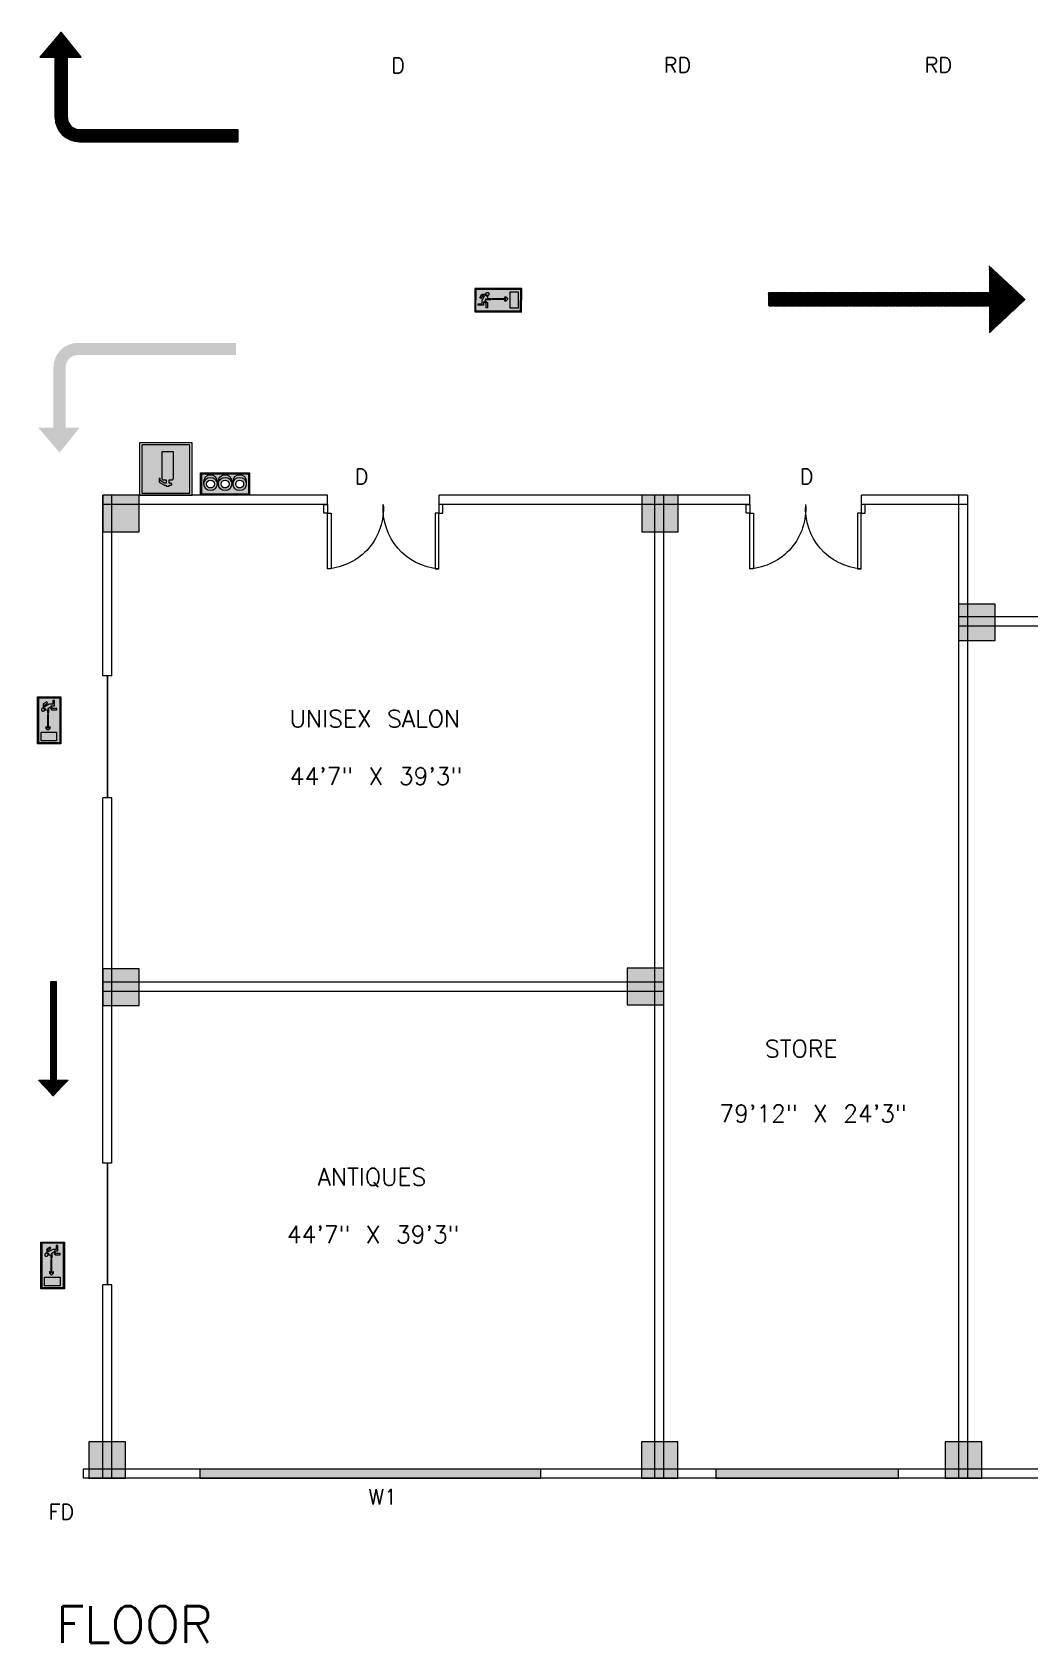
# Model space of a CAD drawing. Header units: inches. Extents: x 2447 to 25919, y 392 to 5548495.
# Drawn here: x 4416 to 5400, y 473 to 2061 of the extents above; entities that cross this region are included whole.
import ezdxf

# ---------------------------------------------------------------- set-up
doc = ezdxf.new("R2010")
doc.units = ezdxf.units.IN
doc.header["$LTSCALE"] = 0.019685
doc.header["$MEASUREMENT"] = 0
doc.layers.get('0').update_dxf_attribs({"lineweight": 18})
for name, color, linetype, lineweight in [('DOOR', 3, 'Continuous', 18), ('FIRE ESCAPE DOORS', 7, 'Continuous', 18), ('SHUTTER', 250, 'Continuous', 30), ('STAIRS', 7, 'Continuous', 18), ('WINDOWS', 7, 'Continuous', 18)]:
    doc.layers.add(name, color=color, linetype=linetype, lineweight=lineweight)
doc.styles.get("Standard").update_dxf_attribs({"font": 'txt.shx', "height": 15})
pattern_1 = [(45, (-240.80265, 129.65105), (-0.265165043, 0.265165043), []), (45, (-240.62588, 129.65105), (-0.265165043, 0.265165043), [])]

# ---------------------------------------------------------------- blocks, each defined once
blk = doc.blocks.new('WINDOWS')
at = {"layer": 'WINDOWS'}
h = blk.add_hatch(color=4, dxfattribs=at)
h.dxf.hatch_style = 1
h.paths.add_polyline_path([(9, 90), (0, 90), (0, -90), (9, -90)])
blk.add_lwpolyline([(0, -90), (9, -90), (9, 90), (0, 90)], close=True, dxfattribs=at)
blk = doc.blocks.new('double doors')
at = {"layer": 'DOOR'}
for points in [[(-54.9, 8.6), (-51.3, 8.6), (-51.3, 63.6), (-54.9, 63.6)], [(54.9, 8.6), (51.3, 8.6), (51.3, 63.6), (54.9, 63.6)], [(-54.9, 8.6), (-58.6, 8.6), (-58.6, 0), (-54.9, 0)], [(54.9, 8.6), (58.6, 8.6), (58.6, 0), (54.9, 0)]]:
    blk.add_lwpolyline(points, close=True, dxfattribs=at)
for centre, start, end in [((-59.3, 4.3), 355.8288, 85.8288), ((59.3, 4.3), 94.1712, 184.1712)]:
    blk.add_arc(centre, 59.4, start, end, dxfattribs=at)
blk = doc.blocks.new('EXTINGUISHER')
at = {"true_color": 0xff0f0f}
h = blk.add_hatch(color=1, dxfattribs=at)
h.dxf.hatch_style = 1
h.paths.add_polyline_path([(21.2, 26.2), (-26.2, 26.2), (-26.2, -21.2), (21.2, -21.2)])
h.paths.add_polyline_path([(1.5, -14.5), (-9.9, -14.5), (-9.9, -8.2), (-9.9, 11.2), (-9.9, 11.5), (-9.9, 11.9), (-9.7, 12.2), (-9.7, 12.3), (-9.6, 12.5), (-9.3, 12.8), (-9, 12.9), (-8.8, 13), (-8.4, 13.2), (-8.1, 13.2), (-7.9, 13.2), (-5.9, 13.2), (-5.9, 16.6), (-6.8, 16.6), (-6.9, 16.6), (-7, 16.6), (-7.6, 16.7), (-8.1, 16.9), (-8.3, 17.2), (-8.4, 17.4), (-8.4, 17.6), (-8.4, 17.7), (-8.2, 18), (-8, 18.2), (-7.8, 18.4), (-7.2, 18.5), (-6.9, 18.5), (-5.9, 18.5), (-5.9, 19.4), (-2.8, 19.4), (-2.8, 18.5), (-1.1, 18.5), (4.2, 15.4), (4.2, 11.7), (3.1, 11.9), (3.1, 13.9), (-1.3, 16.6), (-2.8, 16.6), (-2.8, 13.2), (-0.6, 13.2), (-0.3, 13.2), (0, 13.1), (0.2, 13.1), (0.4, 13), (0.8, 12.8), (1, 12.6), (1.1, 12.5), (1.3, 12.1), (1.5, 11.7), (1.5, 11.2), (1.5, -8.2)], flags=16)
at = {"true_color": 0xe8e9e8}
h = blk.add_hatch(color=254, dxfattribs=at)
h.dxf.hatch_style = 1
h.paths.add_polyline_path([(1.5, 11.2), (1.5, 11.5), (1.4, 11.7), (1.4, 11.9), (1.4, 12), (1.3, 12.2), (1.2, 12.3), (1.1, 12.5), (1, 12.6), (0.9, 12.7), (0.7, 12.8), (0.5, 12.9), (0.4, 13), (0.2, 13.1), (0, 13.1), (-0.2, 13.2), (-0.4, 13.2), (-0.6, 13.2), (-2.8, 13.2), (-2.8, 16.6), (-1.3, 16.6), (3.1, 13.9), (3.1, 11.9), (4.2, 11.7), (4.2, 15.4), (-1.1, 18.5), (-2.8, 18.5), (-2.8, 19.4), (-5.9, 19.4), (-5.9, 18.5), (-6.9, 18.5), (-7.1, 18.5), (-7.1, 18.5), (-7.3, 18.5), (-7.6, 18.4), (-7.8, 18.3), (-8, 18.2), (-8.2, 18), (-8.3, 17.9), (-8.4, 17.8), (-8.4, 17.7), (-8.4, 17.6), (-8.4, 17.4), (-8.4, 17.4), (-8.4, 17.3), (-8.2, 17.1), (-8.2, 17), (-8.1, 17), (-8, 16.9), (-7.7, 16.8), (-7.5, 16.7), (-7.2, 16.6), (-6.9, 16.6), (-6.9, 16.6), (-6.8, 16.6), (-5.9, 16.6), (-5.9, 13.2), (-7.9, 13.2), (-8.1, 13.2), (-8.3, 13.2), (-8.5, 13.1), (-8.7, 13.1), (-8.9, 13), (-9, 12.9), (-9.2, 12.8), (-9.3, 12.7), (-9.5, 12.6), (-9.6, 12.5), (-9.7, 12.3), (-9.7, 12.2), (-9.8, 12), (-9.9, 11.9), (-9.9, 11.7), (-9.9, 11.5), (-9.9, 11.2), (-9.9, -8.2), (-9.9, -14.5), (1.5, -14.5), (1.5, -8.2)])
at = {"color": 18, "true_color": 0x000000}
for points in [[(23.4, 28.4), (-28.3, 28.4), (-28.3, -23.4), (23.4, -23.4)], [(21.2, 26.2), (-26.2, 26.2), (-26.2, -21.2), (21.2, -21.2), (21.2, 26.2)], [(-0.6, 13.2), (-2.8, 13.2), (-2.8, 16.6), (-1.3, 16.6), (3.1, 13.9), (3.1, 11.9), (4.2, 11.7), (4.2, 15.4), (-1.1, 18.5), (-2.8, 18.5), (-2.8, 19.4), (-5.9, 19.4), (-5.9, 18.5), (-6.9, 18.5), (-7.1, 18.5), (-7.1, 18.5), (-7.3, 18.5), (-7.6, 18.4), (-7.8, 18.3), (-8, 18.2), (-8.2, 18), (-8.3, 17.9), (-8.4, 17.8), (-8.4, 17.7), (-8.4, 17.6), (-8.4, 17.6), (-8.4, 17.4), (-8.4, 17.4), (-8.4, 17.3), (-8.3, 17.2), (-8.2, 17.1), (-8.2, 17), (-8.1, 17), (-8, 16.9), (-7.7, 16.8), (-7.5, 16.7), (-7.2, 16.6), (-6.9, 16.6), (-6.9, 16.6), (-6.8, 16.6), (-6.8, 16.6), (-5.9, 16.6), (-5.9, 13.2), (-7.9, 13.2), (-8.1, 13.2), (-8.3, 13.2), (-8.5, 13.1), (-8.7, 13.1), (-8.9, 13), (-9, 12.9), (-9.2, 12.8), (-9.3, 12.7), (-9.5, 12.6), (-9.6, 12.5), (-9.7, 12.3), (-9.7, 12.2), (-9.8, 12), (-9.9, 11.9), (-9.9, 11.7), (-9.9, 11.5), (-9.9, 11.2), (-9.9, -8.2), (-9.9, -14.5), (1.5, -14.5), (1.5, -8.2), (1.5, 11.2), (1.5, 11.5), (1.4, 11.7), (1.4, 11.9), (1.4, 12), (1.3, 12.2), (1.2, 12.3), (1.1, 12.5), (1, 12.6), (0.9, 12.7), (0.7, 12.8), (0.5, 12.9), (0.4, 13), (0.2, 13.1), (0, 13.1), (-0.2, 13.2), (-0.4, 13.2), (-0.6, 13.2)]]:
    blk.add_lwpolyline(points, close=True, dxfattribs=at)
blk = doc.blocks.new('Fire Buckets')
at = {"color": 18, "true_color": 0x000000}
for points in [[(2.12, 6.11), (1.62, 6.11, -1), (1.62, 8.61), (2.12, 8.61)], [(2.12, 3.36), (1.62, 3.36, -1), (1.62, 5.86), (2.12, 5.86)], [(2.12, 0.61), (1.62, 0.61, -1), (1.62, 3.11), (2.12, 3.11)]]:
    blk.add_lwpolyline(points, format="xyb", dxfattribs=at)
for centre, radius in [((2.12, 7.36), 0.75), ((2.12, 4.61), 1.25), ((2.12, 1.86), 1.25), ((2.12, 4.61), 0.75), ((2.12, 1.86), 0.75)]:
    blk.add_circle(centre, radius, dxfattribs=at)
blk = doc.blocks.new('fire bucket sand')
at = {"true_color": 0xff0f0f}
h = blk.add_hatch(color=1, dxfattribs=at)
h.dxf.hatch_style = 1
h.paths.add_polyline_path([(9.9, 23), (-9.9, 23), (-9.9, -23), (9.9, -23)])
h.paths.add_polyline_path([(6.5, 0, -0.414214), (0, -6.5), (-2.6, -6.5, -1), (-2.6, 6.5), (0, 6.5, -0.414353)], flags=16)
h.paths.add_polyline_path([(0, 7.8), (-2.6, 7.8, -1), (-2.6, 20.9), (0, 20.9, -0.414353), (6.5, 14.4, -0.414214)], flags=16)
h.paths.add_polyline_path([(3.9, 0, -1), (-3.9, 0, -1)], flags=0)
h.paths.add_polyline_path([(-3.9, 14.4, -1), (3.9, 14.4, -1)], flags=0)
h.paths.add_polyline_path([(6.5, -14.4, -0.414214), (0, -20.9), (-2.6, -20.9, -1), (-2.6, -7.8), (0, -7.8, -0.414353)], flags=16)
h.paths.add_polyline_path([(3.9, -14.4, -1), (-3.9, -14.4, -1)], flags=0)
at = {"true_color": 0xe8e9e8}
h = blk.add_hatch(color=254, dxfattribs=at)
h.dxf.hatch_style = 1
h.paths.add_polyline_path([(-6.5, 14.4, -0.414074), (0, 20.9), (-2.6, 20.9, 1), (-2.6, 7.8), (0, 7.8, -0.414214)])
h.paths.add_polyline_path([(6.5, 14.4, 1), (-6.5, 14.4, 0.414214), (0, 7.8, 0.414214)])
h.paths.add_polyline_path([(-3.9, 14.4, -1), (3.9, 14.4, -1)], flags=0)
h.paths.add_polyline_path([(3.9, 14.4, 1), (-3.9, 14.4, 1)], flags=16)
h.paths.add_polyline_path([(-6.5, 0, -0.414074), (0, 6.5), (-2.6, 6.5, 1), (-2.6, -6.5), (0, -6.5, -0.414214)])
h.paths.add_polyline_path([(6.5, 0, 1), (-6.5, 0, 1)])
h.paths.add_polyline_path([(-3.9, 0, -1), (3.9, 0, -1)], flags=0)
h.paths.add_polyline_path([(3.9, 0, 1), (-3.9, 0, 1)], flags=16)
h.paths.add_polyline_path([(3.9, -14.4, 1), (-3.9, -14.4, 1)], flags=0)
h.paths.add_polyline_path([(6.5, -14.4, 1), (-6.5, -14.4, 1)])
h.paths.add_polyline_path([(-3.9, -14.4, -1), (3.9, -14.4, -1)], flags=16)
h.paths.add_polyline_path([(-6.5, -14.4, -0.414074), (0, -7.8), (-2.6, -7.8, 1), (-2.6, -20.9), (0, -20.9, -0.414214)])
at = {"color": 18, "true_color": 0x000000}
for points in [[(-11.1, -24.1), (-11.1, 24.1), (11.1, 24.1), (11.1, -24.1)], [(-9.9, -23), (-9.9, 23), (9.9, 23), (9.9, -23), (-9.9, -23)]]:
    blk.add_lwpolyline(points, close=True, dxfattribs=at)
blk.add_circle((0, 14.4), 6.54, dxfattribs=at)
at = {"xscale": 5.229453291462234, "yscale": 5.229453291462234, "zscale": 5.229453291462234}
blk.add_blockref('Fire Buckets', (-11.1, -24.1), dxfattribs=at)
blk = doc.blocks.new('fire escape man')
h = blk.add_hatch(color=84)
h.paths.add_polyline_path([(22.2, 10.7), (-22.2, 10.7), (-22.2, -10.7), (22.2, -10.7)])
h.paths.add_polyline_path([(-6.1, -0.8), (-7.5, -0.8), (-9.4, 1.2), (-7.5, 3.2), (-6.1, 3.2), (-7.5, 1.7), (5.8, 1.7), (5.8, 0.7), (-7.5, 0.7)], flags=16)
h.paths.add_polyline_path([(-11.6, -7.3), (-20.1, -7.3), (-20.1, 8), (-11.6, 8)], flags=16)
h.paths.add_polyline_path([(7.4, 0.3), (7.4, 1.8), (10.5, 1.8), (10.5, 4), (10.7, 4), (10.9, 4), (11.2, 4), (11.6, 4.1), (11.8, 4.2), (12.1, 4.5), (12.3, 4.7), (12.4, 5), (12.5, 5.3), (12.5, 5.6), (12.5, 5.7), (12.5, 5.8), (16.2, 5.8), (18.2, 2.3), (17, 1.6), (15.5, 4.3), (13.4, 4.3), (15.9, -0.1), (15.9, -3.6), (19.7, -3.6), (19.7, -5.1), (14.4, -5.1), (14.4, -1.7), (11.7, -3.2), (11.7, -7.5), (10.4, -7.5), (10.4, -2.4), (13, -0.8), (11.7, 1.5), (11.7, 0.3)], flags=16)
h.paths.add_polyline_path([(9.3, 5.2), (9.2, 5.5), (9.1, 5.8), (9.1, 6.1), (9.1, 6.4), (9.2, 6.7), (9.3, 7), (9.5, 7.2), (9.7, 7.4), (10, 7.5), (10.3, 7.6), (10.6, 7.7), (10.9, 7.6), (11.2, 7.5), (11.4, 7.4), (11.6, 7.2), (11.8, 7), (12, 6.7), (12.1, 6.4), (12.1, 6.1), (12.1, 5.8), (12, 5.5), (11.8, 5.2), (11.6, 5), (11.4, 4.8), (11.2, 4.7), (10.9, 4.5), (10.6, 4.5), (10.3, 4.5), (10, 4.7), (9.7, 4.8), (9.5, 5)], flags=16)
h = blk.add_hatch(color=7)
h.dxf.hatch_style = 1
h.paths.add_polyline_path([(-11.6, 8), (-20.1, 8), (-20.1, -7.3), (-11.6, -7.3)])
h.paths.add_polyline_path([(5.8, 1.7), (-7.5, 1.7), (-6.1, 3.2), (-7.5, 3.2), (-9.4, 1.2), (-7.5, -0.8), (-6.1, -0.8), (-7.5, 0.7), (5.8, 0.7)])
h.paths.add_polyline_path([(13.4, 4.3), (15.5, 4.3), (17, 1.6), (18.2, 2.3), (16.2, 5.8), (12.5, 5.8), (12.5, 5.7), (12.5, 5.6), (12.5, 5.3), (12.4, 5), (12.3, 4.7), (12.1, 4.5), (11.8, 4.2), (11.6, 4.1), (11.2, 4), (10.9, 4), (10.7, 4), (10.5, 4), (10.5, 1.8), (7.4, 1.8), (7.4, 0.3), (11.7, 0.3), (11.7, 1.5), (13, -0.8), (10.4, -2.4), (10.4, -7.5), (11.7, -7.5), (11.7, -3.2), (14.4, -1.7), (14.4, -5.1), (19.7, -5.1), (19.7, -3.6), (15.9, -3.6), (15.9, -0.1)])
h.paths.add_polyline_path([(12, 5.5), (12.1, 5.8), (12.1, 6.1), (12.1, 6.4), (12, 6.7), (11.8, 7), (11.6, 7.2), (11.4, 7.4), (11.2, 7.5), (10.9, 7.6), (10.6, 7.7), (10.3, 7.6), (10, 7.5), (9.7, 7.4), (9.5, 7.2), (9.3, 7), (9.2, 6.7), (9.1, 6.4), (9.1, 6.1), (9.1, 5.8), (9.2, 5.5), (9.3, 5.2), (9.5, 5), (9.7, 4.8), (10, 4.7), (10.3, 4.5), (10.6, 4.5), (10.9, 4.5), (11.2, 4.7), (11.4, 4.8), (11.6, 5), (11.8, 5.2)])
blk.add_lwpolyline([(-23.1, 11.6), (23.1, 11.6), (23.1, -11.6), (-23.1, -11.6)], close=True)
at = {"color": 18, "true_color": 0x000000}
for points in [[(-23.1, 11.6), (23.1, 11.6), (23.1, -11.6), (-23.1, -11.6)], [(-22.2, 10.7), (22.2, 10.7), (22.2, -10.7), (-22.2, -10.7)], [(-20.1, 8), (-11.6, 8), (-11.6, -7.3), (-20.1, -7.3)], [(-7.5, 1.7), (-6.1, 3.2), (-7.5, 3.2), (-9.4, 1.2), (-7.5, -0.8), (-6.1, -0.8), (-7.5, 0.7), (5.8, 0.7), (5.8, 1.7), (-7.5, 1.7)], [(19.7, -3.6), (15.9, -3.6), (15.9, -0.1), (13.4, 4.3), (15.5, 4.3), (17, 1.6), (18.2, 2.3), (16.2, 5.8), (12.5, 5.8), (12.5, 5.8), (12.5, 5.7), (12.5, 5.6), (12.5, 5.3), (12.4, 5), (12.3, 4.7), (12.1, 4.5), (11.8, 4.2), (11.6, 4.1), (11.2, 4), (10.9, 4), (10.7, 4), (10.5, 4), (10.5, 1.8), (7.4, 1.8), (7.4, 0.3), (11.7, 0.3), (11.7, 1.5), (13, -0.8), (10.4, -2.4), (10.4, -7.5), (11.7, -7.5), (11.7, -3.2), (14.4, -1.7), (14.4, -5.1), (19.7, -5.1), (19.7, -3.6)], [(10.6, 7.7), (10.3, 7.6), (10, 7.5), (9.7, 7.4), (9.5, 7.2), (9.3, 7), (9.2, 6.7), (9.1, 6.4), (9.1, 6.1), (9.1, 5.8), (9.2, 5.5), (9.3, 5.2), (9.5, 5), (9.7, 4.8), (10, 4.7), (10.3, 4.5), (10.6, 4.5), (10.9, 4.5), (11.2, 4.7), (11.4, 4.8), (11.6, 5), (11.8, 5.2), (12, 5.5), (12.1, 5.8), (12.1, 6.1), (12.1, 6.4), (12, 6.7), (11.8, 7), (11.6, 7.2), (11.4, 7.4), (11.2, 7.5), (10.9, 7.6), (10.6, 7.7)]]:
    blk.add_lwpolyline(points, close=True, dxfattribs=at)
at = {"color": 84, "lineweight": 0}
blk.add_lwpolyline([(22.2, 10.7), (-22.2, 10.7), (-22.2, -10.7), (22.2, -10.7), (22.2, 10.7)], close=True, dxfattribs=at)
blk = doc.blocks.new('column')
at = {"layer": 'FIRE ESCAPE DOORS'}
h = blk.add_hatch(color=2, dxfattribs=at)
h.dxf.hatch_style = 1
h.paths.add_polyline_path([(3085.8, 2952.4), (3049.8, 2952.4), (3049.8, 2916.4), (3085.8, 2916.4)])
blk.add_lwpolyline([(3049.8, 2916.4), (3085.8, 2916.4), (3085.8, 2952.4), (3049.8, 2952.4)], close=True, dxfattribs=at)
blk = doc.blocks.new('COLUMNS')
at = {"layer": 'FIRE ESCAPE DOORS'}
blk.add_blockref('column', (-3067.8, -2934.4), dxfattribs=at)
blk = doc.blocks.new('WINDOWS W1')
h = blk.add_hatch(color=4)
h.dxf.hatch_style = 1
h.paths.add_polyline_path([(336, 9), (0, 9), (0, 0), (336, 0)])
blk.add_lwpolyline([(0, 0), (336, 0), (336, 9), (0, 9)], close=True)

msp = doc.modelspace()

# ---------------------------------------------------------------- hatches: boundary and pattern name
at = {"layer": 'FIRE ESCAPE DOORS'}
h = msp.add_hatch(dxfattribs=at)
h.set_pattern_fill('ANSI32', color=3)
h.set_pattern_definition(pattern_1)
h.paths.add_polyline_path([(4444.727, 2060.631), (4423.677, 2036.127), (4464.494, 2036.127)])
h.paths.add_polyline_path([(4450.727, 2036.127), (4438.727, 2036.127), (4438.727, 1976.631, 0.41421356), (4462.727, 1952.631), (4618.727, 1952.631), (4618.727, 1964.631), (4462.727, 1964.631, -0.41421356), (4450.727, 1976.631)])
h = msp.add_hatch(dxfattribs=at)
h.set_pattern_fill('ANSI32', color=3)
h.set_pattern_definition(pattern_1)
h.paths.add_polyline_path([(4444.727, 2060.631), (4423.677, 2036.127), (4464.494, 2036.127)])
h.paths.add_polyline_path([(4450.727, 2036.127), (4438.727, 2036.127), (4438.727, 1976.631, 0.41421356), (4462.727, 1952.631), (4618.727, 1952.631), (4618.727, 1964.631), (4462.727, 1964.631, -0.41421356), (4450.727, 1976.631)])
h = msp.add_hatch(dxfattribs=at)
h.set_pattern_fill('ANSI32', color=3)
h.set_pattern_definition([(45, (1050.29996, -37.75714), (-0.265165043, 0.265165043), []), (45, (1050.47674, -37.75714), (-0.265165043, 0.265165043), [])])
h.paths.add_polyline_path([(5359.779, 1803.957), (5141.951, 1803.957), (5141.951, 1790.645), (5359.779, 1790.645)])
h.paths.add_polyline_path([(5359.779, 1830.314), (5359.779, 1803.957), (5359.779, 1790.645), (5359.779, 1764.288), (5395.181, 1797.301)])
h = msp.add_hatch(color=3, dxfattribs=at)
h.dxf.hatch_style = 1
h.paths.add_polyline_path([(4443.057, 1646.333), (4422.007, 1670.837), (4462.824, 1670.837)])
h.paths.add_polyline_path([(4449.057, 1670.837), (4437.057, 1670.837), (4437.057, 1730.333, -0.41421356), (4461.057, 1754.333), (4617.057, 1754.333), (4617.057, 1742.333), (4461.057, 1742.333, 0.41421356), (4449.057, 1730.333)])
h = msp.add_hatch(dxfattribs=at)
h.set_pattern_fill('ANSI32', color=3, scale=0.445754, angle=270)
h.set_pattern_definition([(315, (3619.04247, 2948.7491), (0.118198277, 0.118198277), []), (315, (3619.04247, 2948.6703), (0.118198277, 0.118198277), [])])
h.paths.add_polyline_path([(4439.993, 1027.783), (4439.993, 1124.881), (4434.059, 1124.881), (4434.059, 1027.783)])
h.paths.add_polyline_path([(4451.742, 1027.783), (4439.993, 1027.783), (4434.059, 1027.783), (4422.31, 1027.783), (4437.026, 1012.003)])

# ---------------------------------------------------------------- linework, layer by layer
for p, q in [((4485.57, 1426.373), (4485.57, 1604.22)), ((4494.57, 1426.373), (4494.57, 1604.22)), ((4707.221, 1595.22), (4707.221, 1604.22)), ((4817.12, 1595.22), (4817.12, 1604.22)), ((5029.77, 635.22), (5029.77, 1604.22)), ((5038.77, 635.22), (5038.77, 1604.22)), ((5123.577, 1604.22), (5038.77, 1604.22)), ((5123.577, 1595.147), (5123.577, 1604.22)), ((5329.256, 1604.22), (5233.476, 1604.22)), ((5233.476, 1595.192), (5233.476, 1604.22)), ((5338.256, 1604.22), (5329.256, 1604.22)), ((5329.256, 1604.22), (5329.256, 635.22)), ((5338.256, 1604.22), (5338.256, 635.22)), ((5123.577, 1595.147), (5038.77, 1595.112)), ((5178.528, 1595.17), (5178.525, 1595.17)), ((5329.256, 1595.232), (5233.476, 1595.192)), ((5299.221, 1595.154), (5299.221, 1595.22)), ((5338.256, 1595.22), (5329.256, 1595.22)), ((5434.583, 1484.22), (5329.256, 1484.22)), ((5434.583, 1475.22), (5329.256, 1475.22)), ((4485.57, 945.719), (4485.57, 1305.943)), ((4494.57, 945.719), (4494.57, 1305.943)), ((4485.57, 635.22), (4485.57, 825.865)), ((4494.57, 635.22), (4494.57, 825.865)), ((6058.526, 644.22), (5038.256, 644.22)), ((6058.526, 635.22), (5038.256, 635.22)), ((6058.526, 635.22), (5038.77, 635.22))]:
    msp.add_line(p, q)
for p, q in [((4444.727, 2060.631), (4423.677, 2036.127)), ((4444.727, 2060.631), (4423.677, 2036.127)), ((4464.494, 2036.127), (4444.727, 2060.631)), ((4464.494, 2036.127), (4444.727, 2060.631)), ((4423.677, 2036.127), (4464.494, 2036.127)), ((4423.677, 2036.127), (4464.494, 2036.127)), ((4438.727, 1976.631), (4438.727, 2036.127)), ((4438.727, 1976.631), (4438.727, 2036.127)), ((4450.727, 1976.631), (4450.727, 2036.127)), ((4450.727, 1976.631), (4450.727, 2036.127)), ((4462.727, 1964.631), (4618.727, 1964.631)), ((4462.727, 1964.631), (4618.727, 1964.631)), ((4618.727, 1964.631), (4618.727, 1952.631)), ((4618.727, 1964.631), (4618.727, 1952.631)), ((4462.727, 1952.631), (4618.727, 1952.631)), ((4462.727, 1952.631), (4618.727, 1952.631)), ((4494.57, 1426.373), (4485.57, 1426.373)), ((4494.57, 1305.943), (4485.57, 1305.943)), ((4494.57, 945.719), (4485.57, 945.719)), ((4494.57, 825.865), (4485.57, 825.865)), ((4466.329, 644.22), (4466.329, 635.22))]:
    msp.add_line(p, q, dxfattribs=at)
for radius in [24, 24, 12, 12]:
    msp.add_arc((4462.727, 1976.631), radius, 180, 270, dxfattribs=at)
at = {"layer": 'SHUTTER'}
for p, q in [((4490.207, 1426.257), (4490.207, 1306.257)), ((4490.207, 945.78), (4490.207, 825.78))]:
    msp.add_line(p, q, dxfattribs=at)
at = {"layer": 'STAIRS'}
for p, q in [((4707.221, 1604.22), (4485.57, 1604.22)), ((5038.77, 1604.22), (4817.12, 1604.22)), ((4707.221, 1595.22), (4485.57, 1595.22)), ((5038.77, 1595.22), (4817.12, 1595.22)), ((5038.77, 1124.22), (4485.57, 1124.22)), ((5038.77, 1115.22), (4485.57, 1115.22)), ((5038.77, 644.22), (4466.329, 644.22)), ((5038.77, 635.22), (4466.329, 635.22))]:
    msp.add_line(p, q, dxfattribs=at)

# ---------------------------------------------------------------- block references
at = {"xscale": -1, "rotation": 359.7443419919365}
msp.add_blockref('fire escape man', (4875.464, 1796.47), dxfattribs=at)
for name, p, rotation in [('EXTINGUISHER', (4545.352, 1632.574), 180), ('fire bucket sand', (4606.23, 1615.293), 270), ('fire escape man', (4432.861, 1382.272), 90), ('fire escape man', (4436.194, 845.02), 90)]:
    msp.add_blockref(name, p, dxfattribs=dict(rotation=rotation))
for name, p in [('COLUMNS', (4503.57, 1586.22)), ('COLUMNS', (5035, 1586.22)), ('COLUMNS', (5347.256, 1478.891)), ('COLUMNS', (4503.7, 1119.37)), ('COLUMNS', (5020.77, 1120.09)), ('COLUMNS', (4489.978, 653.22)), ('COLUMNS', (5034.597, 653.22)), ('COLUMNS', (5334.141, 653.22)), ('WINDOWS W1', (4581.487, 635.22))]:
    msp.add_blockref(name, p)
at = {"layer": 'DOOR', "xscale": -1, "rotation": 179.9999643756414}
for p in [(4762.17, 1595.22), (5178.527, 1595.192)]:
    msp.add_blockref('double doors', p, dxfattribs=at)
at = {"layer": 'WINDOWS', "rotation": 90}
msp.add_blockref('WINDOWS', (5180.031, 635.264), dxfattribs=at)

# ---------------------------------------------------------------- texts
at = {"attachment_point": 1}
for s, width, gutter_width, heights, insert, char_height in [('D', 120.00731, 75, [0], (4770.041, 2035.366), 15), ('RD', 54.3278, 75, [0], (5038.77, 2035.755), 15), ('RD', 54.3278, 75, [0], (5295.825, 2035.85), 15), ('D', 120.00731, 75, [0], (4734.121, 1630.1), 15), ('D', 120.00731, 75, [0], (5172.864, 1630.1), 15), ('   UNISEX SALON\\P\\P   44\'7" X 39\'3"', 284.29466, 85, [0], (4624.478, 1392.527), 17), ('STORE', 121.86116, 85, [21.909], (5138.499, 1067.242), 17), ('79\'12" X 24\'3"', 199.07377, 85, [0], (5093.483, 1003.224), 17), ('  ANTIQUES\\P\\P44\'7" X 39\'3"', 275.97926, 85, [0], (4667.124, 940.826), 17), ('W1', 114.63655, 75, [0], (4747.578, 624.418), 15), ('FD', 81.03116, 75, [0], (4432.349, 609.629), 15), ('{\\C1;FIRST FLOOR}', 502.39431, 180, [0], (4279.491, 509.108), 36)]:
    msp.add_mtext_dynamic_manual_height_columns(s, width=width, gutter_width=gutter_width, heights=heights, dxfattribs=dict(at, insert=insert, char_height=char_height))

doc.saveas('drawing.dxf')
